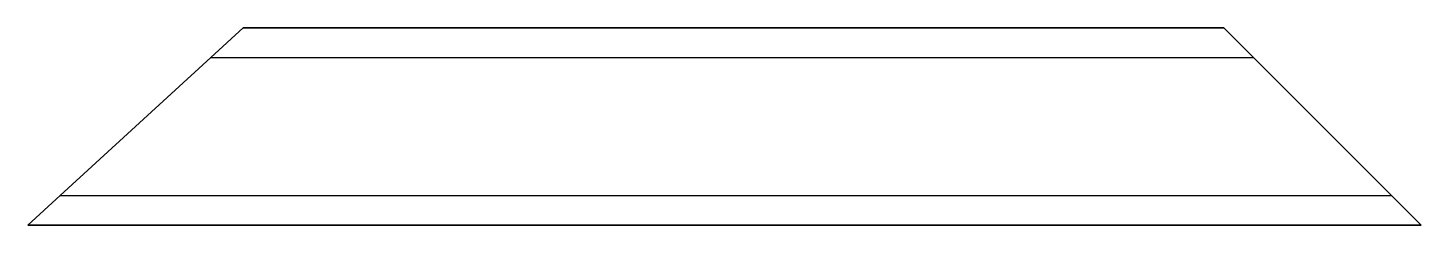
# Model space of a CAD drawing. Header units: millimetres. Extents: x 0 to 212, y 0 to 30.
import ezdxf

# ---------------------------------------------------------------- set-up
doc = ezdxf.new("R2010")
doc.units = ezdxf.units.MM
doc.layers.add('SIMUMAK Visible (ISO)', color=7, linetype='Continuous', lineweight=35)
doc.layers.add('SIMUMAK Visible Narrow (ISO)', color=7, linetype='Continuous', lineweight=25)

# ---------------------------------------------------------------- blocks, each defined once
blk = doc.blocks.new('DIN 30 x 30 x 3 00000006_Sheet_5_2586B')
at = {"layer": 'SIMUMAK Visible (ISO)'}
for p, q in [((-78.13, 10.5), (-73.22, 15)), ((-73.22, 15), (75.96, 15)), ((75.96, 15), (80.46, 10.5)), ((-78.13, 10.5), (-101.05, -10.5)), ((101.46, -10.5), (80.46, 10.5)), ((-105.96, -15), (-101.05, -10.5)), ((101.46, -10.5), (105.96, -15)), ((-105.96, -15), (105.96, -15))]:
    blk.add_line(p, q, dxfattribs=at)
at = {"layer": 'SIMUMAK Visible Narrow (ISO)'}
for p, q in [((-78.13, 10.5), (80.46, 10.5)), ((-101.05, -10.5), (101.46, -10.5))]:
    blk.add_line(p, q, dxfattribs=at)

msp = doc.modelspace()

# ---------------------------------------------------------------- block references
msp.add_blockref('DIN 30 x 30 x 3 00000006_Sheet_5_2586B', (105.96, 15))

doc.saveas('drawing.dxf')
